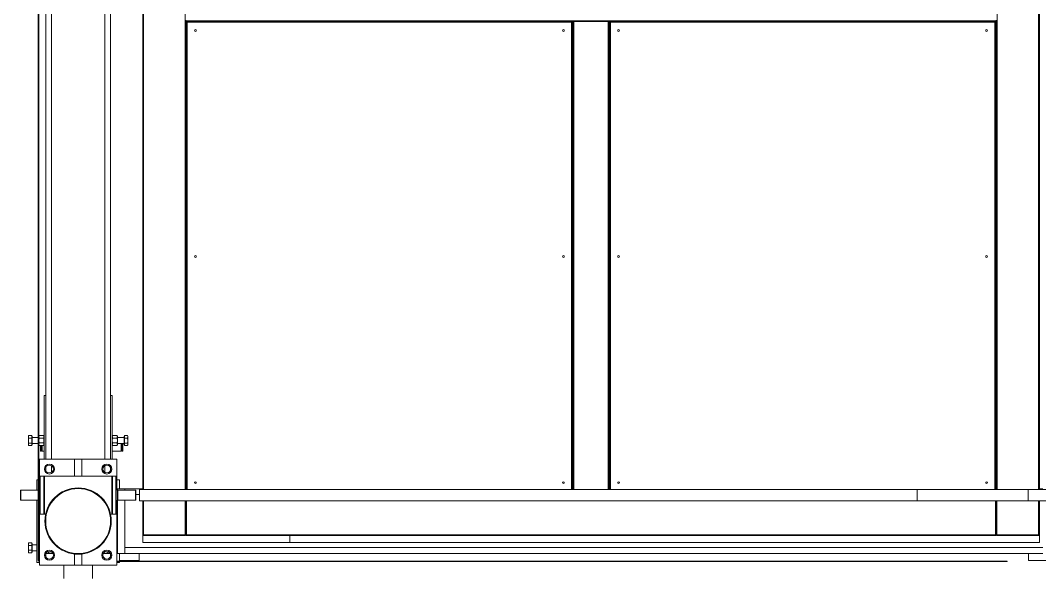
# Model space of a CAD drawing. Header units: centimetres. Extents: x 405464 to 563355, y 50011 to 66875.
# Drawn here: x 509342.2 to 509626.3, y 53513.4 to 53667.6 of the extents above; entities that cross this region are included whole.
import ezdxf

# ---------------------------------------------------------------- set-up
doc = ezdxf.new("R2010")
doc.units = ezdxf.units.CM
doc.linetypes.add('DASHDOT', pattern=[25.4, 12.7, -6.35, 0, -6.35])
doc.layers.get('0').update_dxf_attribs({"lineweight": 9})
for name, color, linetype, lineweight in [('0-KRCN-MİMARİ-220526', 8, 'Continuous', 9), ('A_Aks', 30, 'DASHDOT', 9), ('TF_Mobilya', 142, 'Continuous', 9)]:
    doc.layers.add(name, color=color, linetype=linetype, lineweight=lineweight)

# ---------------------------------------------------------------- blocks, each defined once
blk = doc.blocks.new('a_aks')
at = {"layer": 'A_Aks', "color": 8, "ltscale": 200}
blk.add_line((5230, 5308.05), (5230, -831.11), dxfattribs=at)
blk = doc.blocks.new('mimari_yeni_durum')
at = {"layer": 'A_Aks', "color": 8}
blk.add_blockref('a_aks', (0, 0), dxfattribs=at)
blk = doc.blocks.new('kombine_altyapı')
at = {"color": 8, "linetype": 'Continuous', "lineweight": 15}
for p, q in [((4988.85, 1573.1), (4988.85, 1274.3)), ((4989, 1573), (4989, 1274.4)), ((4991, 1564.45), (4991, 1282.95)), ((4992.6, 1564.45), (4992.6, 1282.95)), ((5007.4, 1564.45), (5007.4, 1282.95)), ((5018, 1274.5), (5018, 1414.5)), ((5018.2, 1414.5), (5018.2, 1274.5)), ((5029.8, 1274.5), (5029.8, 1414.5)), ((5256.2, 1414.9), (5256.2, 1274.5)), ((5267.8, 1274.5), (5267.8, 1414.9)), ((5268, 1414.9), (5268, 1274.5)), ((5009, 1411.2), (5009, 1282.95)), ((5030, 1405.1), (5030, 1405.3)), ((5030, 1405.1), (5138, 1405.1)), ((5030, 1405.1), (5030, 1274.5)), ((5030.05, 1274.5), (5030.05, 1405.1)), ((5030.2, 1404.68), (5030.2, 1404.9)), ((5030.2, 1404.9), (5030.35, 1404.9)), ((5030.2, 1404.68), (5030.2, 1274.5)), ((5030.35, 1404.7), (5030.35, 1404.9)), ((5030.36, 1404.75), (5030.36, 1404.9)), ((5030.42, 1404.9), (5030.36, 1404.9)), ((5030.42, 1404.75), (5030.36, 1404.75)), ((5137.6, 1404.7), (5030.4, 1404.7)), ((5030.4, 1404.7), (5030.4, 1274.5)), ((5137.58, 1404.9), (5030.42, 1404.9)), ((5031.85, 1405.1), (5031.85, 1404.9)), ((5031.87, 1405.1), (5031.87, 1405.05)), ((5031.87, 1404.9), (5031.87, 1405.05)), ((5031.87, 1405.05), (5138, 1405.05)), ((5137.58, 1404.9), (5137.64, 1404.9)), ((5137.58, 1404.75), (5137.64, 1404.75)), ((5137.6, 1274.5), (5137.6, 1404.7)), ((5137.64, 1404.75), (5137.64, 1404.9)), ((5137.8, 1404.9), (5137.65, 1404.9)), ((5137.65, 1404.7), (5137.65, 1404.9)), ((5137.8, 1404.68), (5137.8, 1404.9)), ((5137.8, 1274.5), (5137.8, 1404.68)), ((5138, 1274.5), (5138, 1405.1)), ((5138, 1405.1), (5138.2, 1405.1)), ((5138.2, 1405.1), (5138.2, 1404.9)), ((5147.8, 1405.1), (5138.2, 1405.1)), ((5147.8, 1404.9), (5138.2, 1404.9)), ((5138.2, 1404.9), (5138.2, 1274.5)), ((5147.8, 1405.1), (5147.8, 1404.9)), ((5147.8, 1405.1), (5148, 1405.1)), ((5147.8, 1274.5), (5147.8, 1404.9)), ((5148, 1274.5), (5148, 1405.1)), ((5148, 1405.1), (5256, 1405.1)), ((5148, 1405.05), (5254.13, 1405.05)), ((5148.2, 1404.68), (5148.2, 1404.9)), ((5148.2, 1404.9), (5148.35, 1404.9)), ((5148.2, 1404.68), (5148.2, 1274.5)), ((5148.35, 1404.7), (5148.35, 1404.9)), ((5148.36, 1404.75), (5148.36, 1404.9)), ((5148.42, 1404.9), (5148.36, 1404.9)), ((5148.42, 1404.75), (5148.36, 1404.75)), ((5255.6, 1404.7), (5148.4, 1404.7)), ((5148.4, 1404.7), (5148.4, 1274.5)), ((5255.58, 1404.9), (5148.42, 1404.9)), ((5254.13, 1405.05), (5254.13, 1405.1)), ((5254.13, 1405.05), (5254.13, 1404.9)), ((5254.15, 1404.9), (5254.15, 1405.1)), ((5255.58, 1404.9), (5255.64, 1404.9)), ((5255.58, 1404.75), (5255.64, 1404.75)), ((5255.6, 1274.5), (5255.6, 1404.7)), ((5255.64, 1404.75), (5255.64, 1404.9)), ((5255.8, 1404.9), (5255.65, 1404.9)), ((5255.65, 1404.7), (5255.65, 1404.9)), ((5255.8, 1404.68), (5255.8, 1404.9)), ((5255.8, 1274.5), (5255.8, 1404.68)), ((5255.95, 1405.1), (5255.95, 1275.57)), ((5256, 1405.3), (5256, 1405.1)), ((5256, 1274.5), (5256, 1405.1)), ((5138, 1403.25), (5137.8, 1403.25)), ((5137.8, 1403.23), (5137.95, 1403.23)), ((5137.95, 1403.23), (5137.95, 1275.57)), ((5138, 1403.23), (5137.95, 1403.23)), ((5148.2, 1403.25), (5148, 1403.25)), ((5148.05, 1403.23), (5148, 1403.23)), ((5148.05, 1275.57), (5148.05, 1403.23)), ((5148.05, 1403.23), (5148.2, 1403.23)), ((4990.5, 1300.7), (4990.5, 1282.95)), ((4991, 1300.7), (4990.5, 1300.7)), ((5009.5, 1300.7), (5009, 1300.7)), ((5009.5, 1282.95), (5009.5, 1300.7)), ((4986.22, 1289.51), (4986.16, 1289.33)), ((4986.16, 1289.33), (4986.16, 1289.17)), ((4986.16, 1289.17), (4986.16, 1288.13)), ((4986.16, 1288.13), (4986.16, 1287.12)), ((4987.1, 1289.52), (4986.22, 1289.52)), ((4986.22, 1289.52), (4986.22, 1289.51)), ((4987.1, 1288.82), (4986.22, 1288.82)), ((4987.1, 1287.45), (4986.22, 1287.45)), ((4987.1, 1289.52), (4987.1, 1289.28)), ((4987.18, 1289.27), (4987.1, 1289.35)), ((4987.1, 1289.05), (4987.1, 1288.82)), ((4987.1, 1288.82), (4987.1, 1288.36)), ((4987.1, 1287.91), (4987.1, 1287.45)), ((4987.1, 1287.45), (4987.1, 1287.23)), ((4987.18, 1289.27), (4987.18, 1287.03)), ((4988.85, 1288.95), (4987.18, 1288.95)), ((4987.18, 1287.35), (4988.85, 1287.35)), ((4989.02, 1288.95), (4989, 1288.95)), ((4989, 1287.35), (4989.02, 1287.35)), ((4989.15, 1289.54), (4989.02, 1289.31)), ((4989.02, 1286.99), (4989.02, 1289.31)), ((4989.15, 1289.54), (4990.37, 1289.54)), ((4989.15, 1288.84), (4990.37, 1288.84)), ((4989.15, 1287.46), (4990.37, 1287.46)), ((4990.5, 1289.31), (4990.37, 1289.54)), ((5009.63, 1289.54), (5009.5, 1289.31)), ((5009.63, 1289.54), (5010.85, 1289.54)), ((5009.63, 1288.84), (5010.85, 1288.84)), ((5009.63, 1287.46), (5010.85, 1287.46)), ((5010.98, 1289.31), (5010.85, 1289.54)), ((5010.98, 1286.99), (5010.98, 1289.31)), ((5012.82, 1288.95), (5010.98, 1288.95)), ((5010.98, 1287.35), (5012.82, 1287.35)), ((5012, 1285.2), (5012, 1287.35)), ((5012.17, 1285.2), (5012.17, 1287.35)), ((5012.45, 1285.2), (5012.45, 1287.35)), ((5012.5, 1285.25), (5012.5, 1287.35)), ((5012.9, 1289.35), (5012.82, 1289.27)), ((5012.82, 1289.27), (5012.82, 1289.12)), ((5012.82, 1289.12), (5012.82, 1287.03)), ((5012.9, 1289.28), (5012.9, 1289.52)), ((5012.9, 1289.52), (5013.78, 1289.52)), ((5012.9, 1288.82), (5012.9, 1289.05)), ((5012.9, 1288.36), (5012.9, 1288.82)), ((5012.9, 1288.82), (5013.78, 1288.82)), ((5012.9, 1287.45), (5012.9, 1287.91)), ((5012.9, 1287.45), (5013.78, 1287.45)), ((5012.9, 1287.23), (5012.9, 1287.45)), ((5013.78, 1289.51), (5013.78, 1289.52)), ((5013.84, 1289.33), (5013.78, 1289.51)), ((5013.84, 1289.17), (5013.84, 1289.33)), ((5013.84, 1289.17), (5013.84, 1288.13)), ((5013.84, 1287.12), (5013.84, 1288.13)), ((4986.16, 1286.97), (4986.16, 1287.12)), ((4986.16, 1286.97), (4986.22, 1286.79)), ((4987.1, 1286.78), (4986.22, 1286.78)), ((4987.1, 1286.95), (4987.18, 1287.03)), ((4987.1, 1287.01), (4987.1, 1286.78)), ((4989.02, 1286.99), (4989.15, 1286.76)), ((4989.15, 1286.76), (4990.37, 1286.76)), ((4989.5, 1285.25), (4989.5, 1286.76)), ((4989.5, 1285.25), (4989.55, 1285.2)), ((4989.55, 1285.2), (4989.55, 1286.76)), ((4989.55, 1285.2), (4989.83, 1285.2)), ((4989.83, 1285.2), (4989.83, 1286.76)), ((4989.83, 1285.3), (4990, 1285.3)), ((4990, 1285.2), (4990, 1286.76)), ((4990, 1285.2), (4990.5, 1285.2)), ((4990.37, 1286.76), (4990.5, 1286.99)), ((5009.5, 1286.99), (5009.63, 1286.76)), ((5009.5, 1285.2), (5012, 1285.2)), ((5009.63, 1286.76), (5010.85, 1286.76)), ((5010.85, 1286.76), (5010.98, 1286.99)), ((5012, 1285.3), (5012.17, 1285.3)), ((5012.17, 1285.2), (5012.45, 1285.2)), ((5012.45, 1285.2), (5012.5, 1285.25)), ((5012.82, 1287.03), (5012.9, 1286.95)), ((5012.9, 1286.78), (5012.9, 1287.01)), ((5012.9, 1286.78), (5013.78, 1286.78)), ((5013.78, 1286.79), (5013.84, 1286.97)), ((5013.84, 1286.97), (5013.84, 1287.12)), ((4989.25, 1282.95), (4989.25, 1274.4)), ((4999, 1282.95), (4989.25, 1282.95)), ((5001, 1282.95), (4999, 1282.95)), ((4999, 1282.95), (4999, 1278.2)), ((5001, 1282.95), (5001, 1278.2)), ((5010.75, 1282.95), (5001, 1282.95)), ((5010.75, 1274.4), (5010.75, 1282.95)), ((4991, 1280.66), (4991, 1279.74)), ((4992.6, 1281.12), (4992.6, 1279.28)), ((5007.4, 1281.12), (5007.4, 1279.28)), ((5009, 1280.66), (5009, 1279.74)), ((4988.5, 1277.2), (4988.85, 1277.2)), ((4988.5, 1274.3), (4988.5, 1277.2)), ((4989, 1277.2), (4989.25, 1277.2)), ((4989.45, 1278.2), (4989.35, 1278.1)), ((4989.35, 1267.7), (4989.35, 1278.1)), ((4990.4, 1278.2), (4989.45, 1278.2)), ((4989.45, 1278.2), (4989.45, 1267.6)), ((4990.6, 1278.2), (4990.4, 1278)), ((4990.4, 1278.2), (4990.4, 1267.6)), ((4999, 1278.2), (4990.6, 1278.2)), ((4990.6, 1278.2), (4990.6, 1267.6)), ((4999, 1278.2), (5001, 1278.2)), ((5009.4, 1278.2), (5001, 1278.2)), ((5009.6, 1278), (5009.4, 1278.2)), ((5009.4, 1267.6), (5009.4, 1278.2)), ((5010.55, 1278.2), (5009.6, 1278.2)), ((5009.6, 1278.2), (5009.6, 1267.6)), ((5010.65, 1278.1), (5010.55, 1278.2)), ((5010.55, 1267.6), (5010.55, 1278.2)), ((5010.65, 1278.1), (5010.65, 1267.7)), ((5010.75, 1277.2), (5011.5, 1277.2)), ((5011.5, 1277.2), (5011.5, 1274.7)), ((4984, 1274.3), (4983.9, 1274.2)), ((4983.9, 1271.6), (4983.9, 1274.2)), ((4988.9, 1274.3), (4984, 1274.3)), ((4984, 1274.3), (4984, 1271.5)), ((4989, 1274.4), (4988.9, 1274.3)), ((4988.9, 1271.5), (4988.9, 1274.3)), ((4989, 1274.7), (4989.25, 1274.7)), ((4989, 1274.7), (4989, 1274.4)), ((4989.35, 1274.4), (4989, 1274.4)), ((4989, 1274.4), (4989, 1271.4)), ((5011, 1274.4), (5010.65, 1274.4)), ((5011, 1274.7), (5010.75, 1274.7)), ((5011, 1274.4), (5011, 1274.7)), ((5011, 1274.7), (5013, 1274.7)), ((5011.1, 1274.3), (5011, 1274.4)), ((5011, 1271.4), (5011, 1274.4)), ((5016, 1274.3), (5011.1, 1274.3)), ((5011.1, 1274.3), (5011.1, 1271.5)), ((5013, 1274.7), (5018, 1274.7)), ((5013, 1274.3), (5013, 1274.7)), ((5016.1, 1274.2), (5016, 1274.3)), ((5016, 1271.5), (5016, 1274.3)), ((5016.1, 1274.2), (5016.1, 1271.6)), ((5264.9, 1274.5), (5017.1, 1274.5)), ((5017.1, 1274.5), (5017.1, 1271.31)), ((5137.95, 1275.57), (5137.8, 1275.57)), ((5137.8, 1275.55), (5138, 1275.55)), ((5137.95, 1275.57), (5138, 1275.57)), ((5148, 1275.57), (5148.05, 1275.57)), ((5148, 1275.55), (5148.2, 1275.55)), ((5148.2, 1275.57), (5148.05, 1275.57)), ((5271.35, 1274.5), (5233.9, 1274.5)), ((5233.9, 1274.5), (5233.9, 1271.31)), ((5255.95, 1275.57), (5255.8, 1275.57)), ((5255.8, 1275.55), (5256, 1275.55)), ((5255.95, 1275.57), (5256, 1275.57)), ((5264.9, 1274.5), (5264.9, 1271.31)), ((5268, 1274.7), (5269, 1274.7)), ((4983.9, 1271.6), (4984, 1271.5)), ((4984, 1271.5), (4988.9, 1271.5)), ((4988.5, 1254.2), (4988.5, 1271.5)), ((4988.85, 1271.5), (4988.85, 1254.7)), ((4988.9, 1271.5), (4989, 1271.4)), ((4989, 1271.4), (4989.35, 1271.4)), ((4989, 1271.4), (4989, 1254.7)), ((4989, 1271.4), (4989, 1256.7)), ((4989.25, 1271.4), (4989.25, 1253.45)), ((5010.65, 1271.4), (5011, 1271.4)), ((5010.75, 1253.45), (5010.75, 1271.4)), ((5011, 1271.4), (5011.1, 1271.5)), ((5011, 1256.7), (5011, 1271.4)), ((5011.1, 1271.5), (5016, 1271.5)), ((5013, 1256.7), (5013, 1271.5)), ((5016, 1271.5), (5016.1, 1271.6)), ((5016.1, 1273.1), (5017.1, 1273.1)), ((5017.1, 1271.31), (5017.1, 1271.3)), ((5017.1, 1271.3), (5264.9, 1271.3)), ((5018, 1261.89), (5018, 1271.3)), ((5018.19, 1261.89), (5018.19, 1271.3)), ((5029.81, 1261.89), (5029.81, 1271.3)), ((5030, 1261.92), (5030, 1271.3)), ((5030.2, 1271.3), (5030.2, 1261.9)), ((5233.9, 1271.31), (5233.9, 1271.3)), ((5233.9, 1271.3), (5271.35, 1271.3)), ((5255.8, 1261.9), (5255.8, 1271.3)), ((5256, 1271.3), (5256, 1261.92)), ((5256.19, 1271.3), (5256.19, 1261.89)), ((5264.9, 1271.31), (5264.9, 1271.3)), ((5267.81, 1271.3), (5267.81, 1261.89)), ((5268, 1271.3), (5268, 1261.89)), ((4989.35, 1267.7), (4989.45, 1267.6)), ((4989.45, 1267.6), (4990.4, 1267.6)), ((4990.4, 1267.8), (4990.6, 1267.6)), ((4990.6, 1267.6), (4990.95, 1267.6)), ((5009.05, 1267.6), (5009.4, 1267.6)), ((5009.4, 1267.6), (5009.6, 1267.8)), ((5009.6, 1267.6), (5010.55, 1267.6)), ((5010.55, 1267.6), (5010.65, 1267.7)), ((5018.19, 1261.89), (5018, 1261.89)), ((5018, 1261.89), (5018, 1259.7)), ((5018.19, 1261.89), (5029.81, 1261.89)), ((5018.19, 1261.7), (5018.19, 1261.85)), ((5018.19, 1261.85), (5029.81, 1261.85)), ((5029.81, 1261.7), (5029.81, 1261.85)), ((5030, 1261.89), (5029.85, 1261.89)), ((5030, 1261.89), (5030, 1261.92)), ((5030, 1261.9), (5030.15, 1261.9)), ((5030.2, 1261.9), (5255.8, 1261.9)), ((5030.2, 1261.9), (5030.2, 1261.7)), ((5255.8, 1261.7), (5255.8, 1261.9)), ((5256, 1261.9), (5255.85, 1261.9)), ((5256, 1261.89), (5256, 1261.92)), ((5256, 1261.89), (5256.15, 1261.89)), ((5267.81, 1261.89), (5256.19, 1261.89)), ((5256.19, 1261.7), (5256.19, 1261.85)), ((5267.81, 1261.85), (5256.19, 1261.85)), ((5268, 1261.89), (5267.81, 1261.89)), ((5267.81, 1261.7), (5267.81, 1261.85)), ((5268, 1261.89), (5268, 1259.7)), ((4986.22, 1259.61), (4986.16, 1259.43)), ((4986.16, 1259.43), (4986.16, 1259.27)), ((4986.16, 1259.27), (4986.16, 1258.23)), ((4987.1, 1259.62), (4986.22, 1259.62)), ((4986.22, 1259.62), (4986.22, 1259.61)), ((4987.1, 1258.92), (4986.22, 1258.92)), ((4987.1, 1259.62), (4987.1, 1259.38)), ((4987.18, 1259.37), (4987.1, 1259.45)), ((4987.1, 1259.15), (4987.1, 1258.92)), ((4987.1, 1258.92), (4987.1, 1258.46)), ((4987.18, 1259.37), (4987.18, 1257.13)), ((4988.5, 1259.05), (4987.18, 1259.05)), ((5059, 1259.7), (5018, 1259.7)), ((5018.19, 1261.7), (5029.81, 1261.7)), ((5255.8, 1261.7), (5030.2, 1261.7)), ((5059, 1259.7), (5059, 1261.7)), ((5268, 1259.7), (5059, 1259.7)), ((5267.81, 1261.7), (5256.19, 1261.7)), ((4986.16, 1258.23), (4986.16, 1257.22)), ((4986.16, 1257.07), (4986.16, 1257.22)), ((4986.16, 1257.07), (4986.22, 1256.89)), ((4987.1, 1257.55), (4986.22, 1257.55)), ((4987.1, 1256.88), (4986.22, 1256.88)), ((4987.1, 1258.01), (4987.1, 1257.55)), ((4987.1, 1257.55), (4987.1, 1257.33)), ((4987.1, 1257.05), (4987.18, 1257.13)), ((4987.1, 1257.11), (4987.1, 1256.88)), ((4987.18, 1257.45), (4988.5, 1257.45)), ((4989, 1256.7), (4989.25, 1256.7)), ((4991, 1255.74), (4991, 1256.66)), ((4991.02, 1256.7), (4992.6, 1256.7)), ((4992.6, 1256.7), (4992.98, 1256.7)), ((4999, 1256.5), (4999, 1253.45)), ((5001, 1256.5), (5001, 1253.45)), ((5007.02, 1256.7), (5007.4, 1256.7)), ((5007.4, 1256.7), (5008.98, 1256.7)), ((5009, 1255.74), (5009, 1256.66)), ((5011, 1256.7), (5010.75, 1256.7)), ((5011, 1256.7), (5013, 1256.7)), ((5011.5, 1256.7), (5011.5, 1254.55)), ((5013, 1258.3), (5269, 1258.3)), ((5013, 1256.7), (5269, 1256.7)), ((5017, 1254.7), (5017, 1256.7)), ((5265, 1254.7), (5265, 1256.7)), ((4989.25, 1254.2), (4988.5, 1254.2)), ((4989, 1254.7), (4988.85, 1254.7)), ((4989, 1254.55), (4989, 1254.4)), ((4989, 1254.55), (4989.25, 1254.55)), ((4989, 1254.4), (4989.25, 1254.4)), ((4989.25, 1253.45), (4999, 1253.45)), ((4996, 1253.45), (4996, 1249.7)), ((5001, 1253.45), (4999, 1253.45)), ((5001, 1253.45), (5010.75, 1253.45)), ((5004, 1249.7), (5004, 1253.45)), ((5010.75, 1254.55), (5259, 1254.55)), ((5010.75, 1254.4), (5259, 1254.4)), ((5011.5, 1254.2), (5010.75, 1254.2)), ((5011.5, 1254.7), (5017, 1254.7)), ((5011.5, 1254.4), (5011.5, 1254.2)), ((5259, 1254.55), (5259, 1254.4)), ((5265, 1254.7), (5270.5, 1254.7))]:
    blk.add_line(p, q, dxfattribs=at)
for centre, radius in [((5032.7, 1402.4), 0.25), ((5135.3, 1402.4), 0.25), ((5150.7, 1402.4), 0.25), ((5253.3, 1402.4), 0.25), ((5032.7, 1339.4), 0.25), ((5135.3, 1339.4), 0.25), ((5150.7, 1339.4), 0.25), ((5253.3, 1339.4), 0.25), ((4992, 1280.2), 1.4), ((4992, 1280.2), 1.1), ((5008, 1280.2), 1.4), ((5008, 1280.2), 1.1), ((5032.7, 1276.4), 0.25), ((5135.3, 1276.4), 0.25), ((5150.7, 1276.4), 0.25), ((5253.3, 1276.4), 0.25), ((5000, 1265.7), 9.25), ((5000, 1265.7), 9.05), ((4992, 1256.2), 1.4), ((4992, 1256.2), 1.1), ((5008, 1256.2), 1.4), ((5008, 1256.2), 1.1)]:
    blk.add_circle(centre, radius, dxfattribs=at)
for centre, start, end in [((4992.6, 1258.3), 225.1794, 270), ((5007.4, 1258.3), 270, 314.8206)]:
    blk.add_arc(centre, 1.6, start, end, dxfattribs=at)
for points, knots in [([(5030.2, 1404.68), (5030.2, 1404.68), (5030.21, 1404.68), (5030.26, 1404.69), (5030.32, 1404.7), (5030.37, 1404.7), (5030.4, 1404.7)], [0, 0, 0, 0, 0.2499938, 0.4999761, 0.7500136, 1, 1, 1, 1]), ([(5030.4, 1404.7), (5030.4, 1404.73), (5030.41, 1404.78), (5030.41, 1404.85), (5030.42, 1404.89), (5030.42, 1404.9), (5030.42, 1404.9)], [0, 0, 0, 0, 0.2499864, 0.5000239, 0.7500062, 1, 1, 1, 1]), ([(5137.58, 1404.9), (5137.58, 1404.9), (5137.58, 1404.89), (5137.59, 1404.85), (5137.59, 1404.78), (5137.6, 1404.73), (5137.6, 1404.7)], [0, 0, 0, 0, 0.249994, 0.499977, 0.750013, 1, 1, 1, 1]), ([(5137.6, 1404.7), (5137.63, 1404.7), (5137.68, 1404.7), (5137.74, 1404.69), (5137.79, 1404.68), (5137.8, 1404.68), (5137.8, 1404.68)], [0, 0, 0, 0, 0.250002, 0.500029, 0.750009, 1, 1, 1, 1]), ([(5148.2, 1404.68), (5148.2, 1404.68), (5148.21, 1404.68), (5148.26, 1404.69), (5148.32, 1404.7), (5148.37, 1404.7), (5148.4, 1404.7)], [0, 0, 0, 0, 0.249992, 0.49997, 0.750006, 1, 1, 1, 1]), ([(5148.4, 1404.7), (5148.4, 1404.73), (5148.41, 1404.78), (5148.41, 1404.85), (5148.42, 1404.89), (5148.42, 1404.9), (5148.42, 1404.9)], [0, 0, 0, 0, 0.249987, 0.500023, 0.750005, 1, 1, 1, 1]), ([(5255.58, 1404.9), (5255.58, 1404.9), (5255.58, 1404.89), (5255.59, 1404.85), (5255.59, 1404.78), (5255.6, 1404.73), (5255.6, 1404.7)], [0, 0, 0, 0, 0.249994, 0.499977, 0.750014, 1, 1, 1, 1]), ([(5255.6, 1404.7), (5255.63, 1404.7), (5255.68, 1404.7), (5255.74, 1404.69), (5255.79, 1404.68), (5255.8, 1404.68), (5255.8, 1404.68)], [0, 0, 0, 0, 0.25, 0.500033, 0.750011, 1, 1, 1, 1]), ([(4986.16, 1289.17), (4986.16, 1289.25), (4986.17, 1289.37), (4986.21, 1289.49), (4986.22, 1289.52)], [0, 0, 0, 0, 0.746936, 1, 1, 1, 1]), ([(4986.22, 1288.82), (4986.22, 1288.82), (4986.2, 1288.88), (4986.17, 1289), (4986.16, 1289.11), (4986.16, 1289.17)], [0, 0, 0, 0, 0.02698, 0.511723, 1, 1, 1, 1]), ([(4986.16, 1288.13), (4986.16, 1288.25), (4986.17, 1288.48), (4986.21, 1288.7), (4986.22, 1288.82)], [0, 0, 0, 0, 0.4977816, 1, 1, 1, 1]), ([(4986.22, 1287.45), (4986.21, 1287.56), (4986.17, 1287.79), (4986.16, 1288.02), (4986.16, 1288.13)], [0, 0, 0, 0, 0.498112, 1, 1, 1, 1]), ([(4986.16, 1287.12), (4986.16, 1287.17), (4986.17, 1287.28), (4986.21, 1287.4), (4986.22, 1287.45)], [0, 0, 0, 0, 0.497781, 1, 1, 1, 1]), ([(4987.1, 1289.28), (4987.1, 1289.27), (4987.12, 1289.2), (4987.12, 1289.12), (4987.1, 1289.06), (4987.1, 1289.05)], [0, 0, 0, 0, 0.129673, 0.917514, 1, 1, 1, 1]), ([(4987.1, 1288.36), (4987.11, 1288.24), (4987.13, 1288.09), (4987.1, 1287.94), (4987.1, 1287.91)], [0, 0, 0, 0, 0.793644, 1, 1, 1, 1]), ([(4989.15, 1288.84), (4989.12, 1288.9), (4989.06, 1289.02), (4989.03, 1289.21), (4989.07, 1289.38), (4989.12, 1289.48), (4989.15, 1289.54)], [0, 0, 0, 0, 0.264602, 0.534952, 0.765346, 1, 1, 1, 1]), ([(4989.15, 1287.46), (4989.13, 1287.52), (4989.09, 1287.69), (4989.04, 1287.98), (4989.04, 1288.39), (4989.11, 1288.68), (4989.15, 1288.84)], [0, 0, 0, 0, 0.13043, 0.380026, 0.635722, 1, 1, 1, 1]), ([(4989.15, 1286.76), (4989.12, 1286.82), (4989.06, 1286.95), (4989.03, 1287.13), (4989.07, 1287.3), (4989.12, 1287.4), (4989.15, 1287.46)], [0, 0, 0, 0, 0.2646092, 0.5349513, 0.7653457, 1, 1, 1, 1]), ([(4990.37, 1289.54), (4990.4, 1289.48), (4990.46, 1289.35), (4990.49, 1289.17), (4990.45, 1289), (4990.4, 1288.9), (4990.37, 1288.84)], [0, 0, 0, 0, 0.26461, 0.534952, 0.765346, 1, 1, 1, 1]), ([(4990.37, 1288.84), (4990.41, 1288.68), (4990.48, 1288.4), (4990.48, 1287.99), (4990.43, 1287.69), (4990.39, 1287.52), (4990.37, 1287.46)], [0, 0, 0, 0, 0.364277, 0.613563, 0.869569, 1, 1, 1, 1]), ([(4990.37, 1287.46), (4990.4, 1287.4), (4990.46, 1287.28), (4990.49, 1287.1), (4990.45, 1286.92), (4990.4, 1286.82), (4990.37, 1286.76)], [0, 0, 0, 0, 0.264604, 0.534953, 0.765346, 1, 1, 1, 1]), ([(5009.63, 1288.84), (5009.6, 1288.9), (5009.54, 1289.02), (5009.51, 1289.21), (5009.55, 1289.38), (5009.6, 1289.48), (5009.63, 1289.54)], [0, 0, 0, 0, 0.2646031, 0.5349523, 0.7653464, 1, 1, 1, 1]), ([(5009.63, 1287.46), (5009.61, 1287.52), (5009.57, 1287.69), (5009.52, 1287.98), (5009.52, 1288.39), (5009.59, 1288.68), (5009.63, 1288.84)], [0, 0, 0, 0, 0.13043, 0.380026, 0.635722, 1, 1, 1, 1]), ([(5009.63, 1286.76), (5009.6, 1286.82), (5009.54, 1286.95), (5009.51, 1287.13), (5009.55, 1287.3), (5009.6, 1287.4), (5009.63, 1287.46)], [0, 0, 0, 0, 0.264611, 0.534952, 0.765346, 1, 1, 1, 1]), ([(5010.85, 1289.54), (5010.88, 1289.48), (5010.94, 1289.35), (5010.97, 1289.17), (5010.93, 1289), (5010.88, 1288.9), (5010.85, 1288.84)], [0, 0, 0, 0, 0.26461, 0.534952, 0.765346, 1, 1, 1, 1]), ([(5010.85, 1288.84), (5010.89, 1288.68), (5010.96, 1288.4), (5010.96, 1287.99), (5010.91, 1287.69), (5010.87, 1287.52), (5010.85, 1287.46)], [0, 0, 0, 0, 0.364277, 0.613563, 0.869569, 1, 1, 1, 1]), ([(5010.85, 1287.46), (5010.88, 1287.4), (5010.94, 1287.28), (5010.97, 1287.1), (5010.93, 1286.92), (5010.88, 1286.82), (5010.85, 1286.76)], [0, 0, 0, 0, 0.264604, 0.534953, 0.765346, 1, 1, 1, 1]), ([(5012.9, 1289.05), (5012.9, 1289.06), (5012.88, 1289.12), (5012.88, 1289.2), (5012.9, 1289.27), (5012.9, 1289.28)], [0, 0, 0, 0, 0.082482, 0.87033, 1, 1, 1, 1]), ([(5012.9, 1287.91), (5012.89, 1288.03), (5012.87, 1288.18), (5012.9, 1288.33), (5012.9, 1288.36)], [0, 0, 0, 0, 0.793647, 1, 1, 1, 1]), ([(5013.78, 1289.52), (5013.79, 1289.49), (5013.83, 1289.37), (5013.84, 1289.25), (5013.84, 1289.17)], [0, 0, 0, 0, 0.253064, 1, 1, 1, 1]), ([(5013.84, 1289.17), (5013.84, 1289.11), (5013.83, 1289), (5013.8, 1288.88), (5013.78, 1288.82), (5013.78, 1288.82)], [0, 0, 0, 0, 0.4844423, 0.9730198, 1, 1, 1, 1]), ([(5013.78, 1288.82), (5013.79, 1288.7), (5013.83, 1288.48), (5013.84, 1288.25), (5013.84, 1288.13)], [0, 0, 0, 0, 0.4981137, 1, 1, 1, 1]), ([(5013.84, 1288.13), (5013.84, 1288.02), (5013.83, 1287.79), (5013.79, 1287.56), (5013.78, 1287.45)], [0, 0, 0, 0, 0.497781, 1, 1, 1, 1]), ([(5013.78, 1287.45), (5013.79, 1287.4), (5013.83, 1287.29), (5013.84, 1287.17), (5013.84, 1287.12)], [0, 0, 0, 0, 0.4981115, 1, 1, 1, 1]), ([(4986.22, 1286.78), (4986.21, 1286.84), (4986.17, 1286.95), (4986.16, 1287.06), (4986.16, 1287.12)], [0, 0, 0, 0, 0.498118, 1, 1, 1, 1]), ([(4987.1, 1287.23), (4987.11, 1287.17), (4987.13, 1287.1), (4987.1, 1287.02), (4987.1, 1287.01)], [0, 0, 0, 0, 0.793635, 1, 1, 1, 1]), ([(5012.9, 1287.01), (5012.89, 1287.07), (5012.87, 1287.14), (5012.9, 1287.21), (5012.9, 1287.23)], [0, 0, 0, 0, 0.793638, 1, 1, 1, 1]), ([(5013.84, 1287.12), (5013.84, 1287.06), (5013.83, 1286.95), (5013.79, 1286.84), (5013.78, 1286.78)], [0, 0, 0, 0, 0.497788, 1, 1, 1, 1]), ([(5018, 1261.89), (5018, 1261.87), (5018.01, 1261.82), (5018.05, 1261.76), (5018.11, 1261.71), (5018.16, 1261.7), (5018.19, 1261.7)], [0, 0, 0, 0, 0.2170119, 0.4718231, 0.7267593, 1, 1, 1, 1]), ([(5018.15, 1261.89), (5018.15, 1261.88), (5018.15, 1261.87), (5018.17, 1261.85), (5018.18, 1261.85), (5018.19, 1261.85)], [0, 0, 0, 0, 0.402141, 0.698002, 1, 1, 1, 1]), ([(5030, 1261.92), (5030, 1261.92), (5030, 1261.91), (5029.98, 1261.9), (5029.97, 1261.9), (5029.93, 1261.89), (5029.88, 1261.89), (5029.83, 1261.89), (5029.81, 1261.89)], [0, 0, 0, 0, 0.136473, 0.269596, 0.399425, 0.525979, 0.768714, 1, 1, 1, 1]), ([(5029.81, 1261.7), (5029.83, 1261.7), (5029.88, 1261.71), (5029.95, 1261.75), (5029.99, 1261.82), (5030, 1261.87), (5030, 1261.89)], [0, 0, 0, 0, 0.250025, 0.500017, 0.750025, 1, 1, 1, 1]), ([(5029.81, 1261.85), (5029.82, 1261.85), (5029.84, 1261.86), (5029.85, 1261.88), (5029.85, 1261.89)], [0, 0, 0, 0, 0.500052, 1, 1, 1, 1]), ([(5030.2, 1261.9), (5030.17, 1261.9), (5030.12, 1261.91), (5030.06, 1261.92), (5030.01, 1261.93), (5030, 1261.93), (5030, 1261.94)], [0, 0, 0, 0, 0.2500201, 0.5000513, 0.7500096, 1, 1, 1, 1]), ([(5030, 1261.9), (5030, 1261.87), (5030.01, 1261.82), (5030.06, 1261.76), (5030.12, 1261.71), (5030.17, 1261.7), (5030.2, 1261.7)], [0, 0, 0, 0, 0.2499915, 0.4999726, 0.749976, 1, 1, 1, 1]), ([(5030.15, 1261.9), (5030.15, 1261.89), (5030.15, 1261.88), (5030.16, 1261.86), (5030.18, 1261.85), (5030.19, 1261.85), (5030.2, 1261.85)], [0, 0, 0, 0, 0.249931, 0.499934, 0.749989, 1, 1, 1, 1]), ([(5256, 1261.94), (5256, 1261.93), (5255.99, 1261.93), (5255.94, 1261.92), (5255.88, 1261.91), (5255.83, 1261.9), (5255.8, 1261.9)], [0, 0, 0, 0, 0.2499937, 0.4999762, 0.7499951, 1, 1, 1, 1]), ([(5255.8, 1261.7), (5255.83, 1261.7), (5255.88, 1261.71), (5255.94, 1261.76), (5255.99, 1261.82), (5256, 1261.87), (5256, 1261.9)], [0, 0, 0, 0, 0.2500089, 0.4999999, 0.7500052, 1, 1, 1, 1]), ([(5255.8, 1261.85), (5255.81, 1261.85), (5255.82, 1261.85), (5255.84, 1261.86), (5255.85, 1261.88), (5255.85, 1261.89), (5255.85, 1261.9)], [0, 0, 0, 0, 0.250022, 0.500034, 0.750084, 1, 1, 1, 1]), ([(5256.19, 1261.89), (5256.17, 1261.89), (5256.12, 1261.89), (5256.07, 1261.89), (5256.03, 1261.9), (5256.02, 1261.9), (5256, 1261.91), (5256, 1261.92), (5256, 1261.92)], [0, 0, 0, 0, 0.231288, 0.474025, 0.600581, 0.730401, 0.863526, 1, 1, 1, 1]), ([(5256, 1261.89), (5256, 1261.87), (5256.01, 1261.82), (5256.05, 1261.75), (5256.12, 1261.71), (5256.17, 1261.7), (5256.19, 1261.7)], [0, 0, 0, 0, 0.249973, 0.499983, 0.749986, 1, 1, 1, 1]), ([(5256.15, 1261.89), (5256.15, 1261.88), (5256.16, 1261.86), (5256.18, 1261.85), (5256.19, 1261.85)], [0, 0, 0, 0, 0.499951, 1, 1, 1, 1]), ([(5267.81, 1261.85), (5267.82, 1261.85), (5267.84, 1261.86), (5267.85, 1261.88), (5267.85, 1261.89)], [0, 0, 0, 0, 0.499947, 1, 1, 1, 1]), ([(5267.81, 1261.7), (5267.83, 1261.7), (5267.88, 1261.71), (5267.95, 1261.75), (5267.99, 1261.82), (5268, 1261.87), (5268, 1261.89)], [0, 0, 0, 0, 0.2499931, 0.4999871, 0.7500118, 1, 1, 1, 1]), ([(4986.16, 1259.27), (4986.16, 1259.35), (4986.17, 1259.47), (4986.21, 1259.59), (4986.22, 1259.62)], [0, 0, 0, 0, 0.746936, 1, 1, 1, 1]), ([(4986.22, 1258.92), (4986.22, 1258.92), (4986.2, 1258.98), (4986.17, 1259.1), (4986.16, 1259.21), (4986.16, 1259.27)], [0, 0, 0, 0, 0.026981, 0.511724, 1, 1, 1, 1]), ([(4986.16, 1258.23), (4986.16, 1258.35), (4986.17, 1258.58), (4986.21, 1258.8), (4986.22, 1258.92)], [0, 0, 0, 0, 0.4977826, 1, 1, 1, 1]), ([(4987.1, 1259.38), (4987.1, 1259.37), (4987.12, 1259.3), (4987.12, 1259.22), (4987.1, 1259.16), (4987.1, 1259.15)], [0, 0, 0, 0, 0.129671, 0.917514, 1, 1, 1, 1]), ([(4986.22, 1257.55), (4986.21, 1257.66), (4986.17, 1257.89), (4986.16, 1258.12), (4986.16, 1258.23)], [0, 0, 0, 0, 0.498114, 1, 1, 1, 1]), ([(4986.16, 1257.22), (4986.16, 1257.27), (4986.17, 1257.38), (4986.21, 1257.5), (4986.22, 1257.55)], [0, 0, 0, 0, 0.497782, 1, 1, 1, 1]), ([(4986.22, 1256.88), (4986.21, 1256.94), (4986.17, 1257.05), (4986.16, 1257.16), (4986.16, 1257.22)], [0, 0, 0, 0, 0.498118, 1, 1, 1, 1]), ([(4987.1, 1258.46), (4987.11, 1258.34), (4987.13, 1258.19), (4987.1, 1258.04), (4987.1, 1258.01)], [0, 0, 0, 0, 0.793644, 1, 1, 1, 1]), ([(4987.1, 1257.33), (4987.11, 1257.27), (4987.13, 1257.2), (4987.1, 1257.12), (4987.1, 1257.11)], [0, 0, 0, 0, 0.793634, 1, 1, 1, 1])]:
    blk.add_open_spline(points, degree=3, knots=knots, dxfattribs=at)
blk = doc.blocks.new('A$C9e52caec')
at = {"color": 8}
blk.add_blockref('mimari_yeni_durum', (0, 0), dxfattribs=at)
at = {"layer": 'TF_Mobilya', "color": 8}
blk.add_blockref('kombine_altyapı', (0, 0), dxfattribs=at)

msp = doc.modelspace()

# ---------------------------------------------------------------- block references
at = {"layer": '0-KRCN-MİMARİ-220526', "rotation": 359.999999999997}
msp.add_blockref('A$C9e52caec', (504358.27, 52262.37, 74), dxfattribs=at)

doc.saveas('drawing.dxf')
